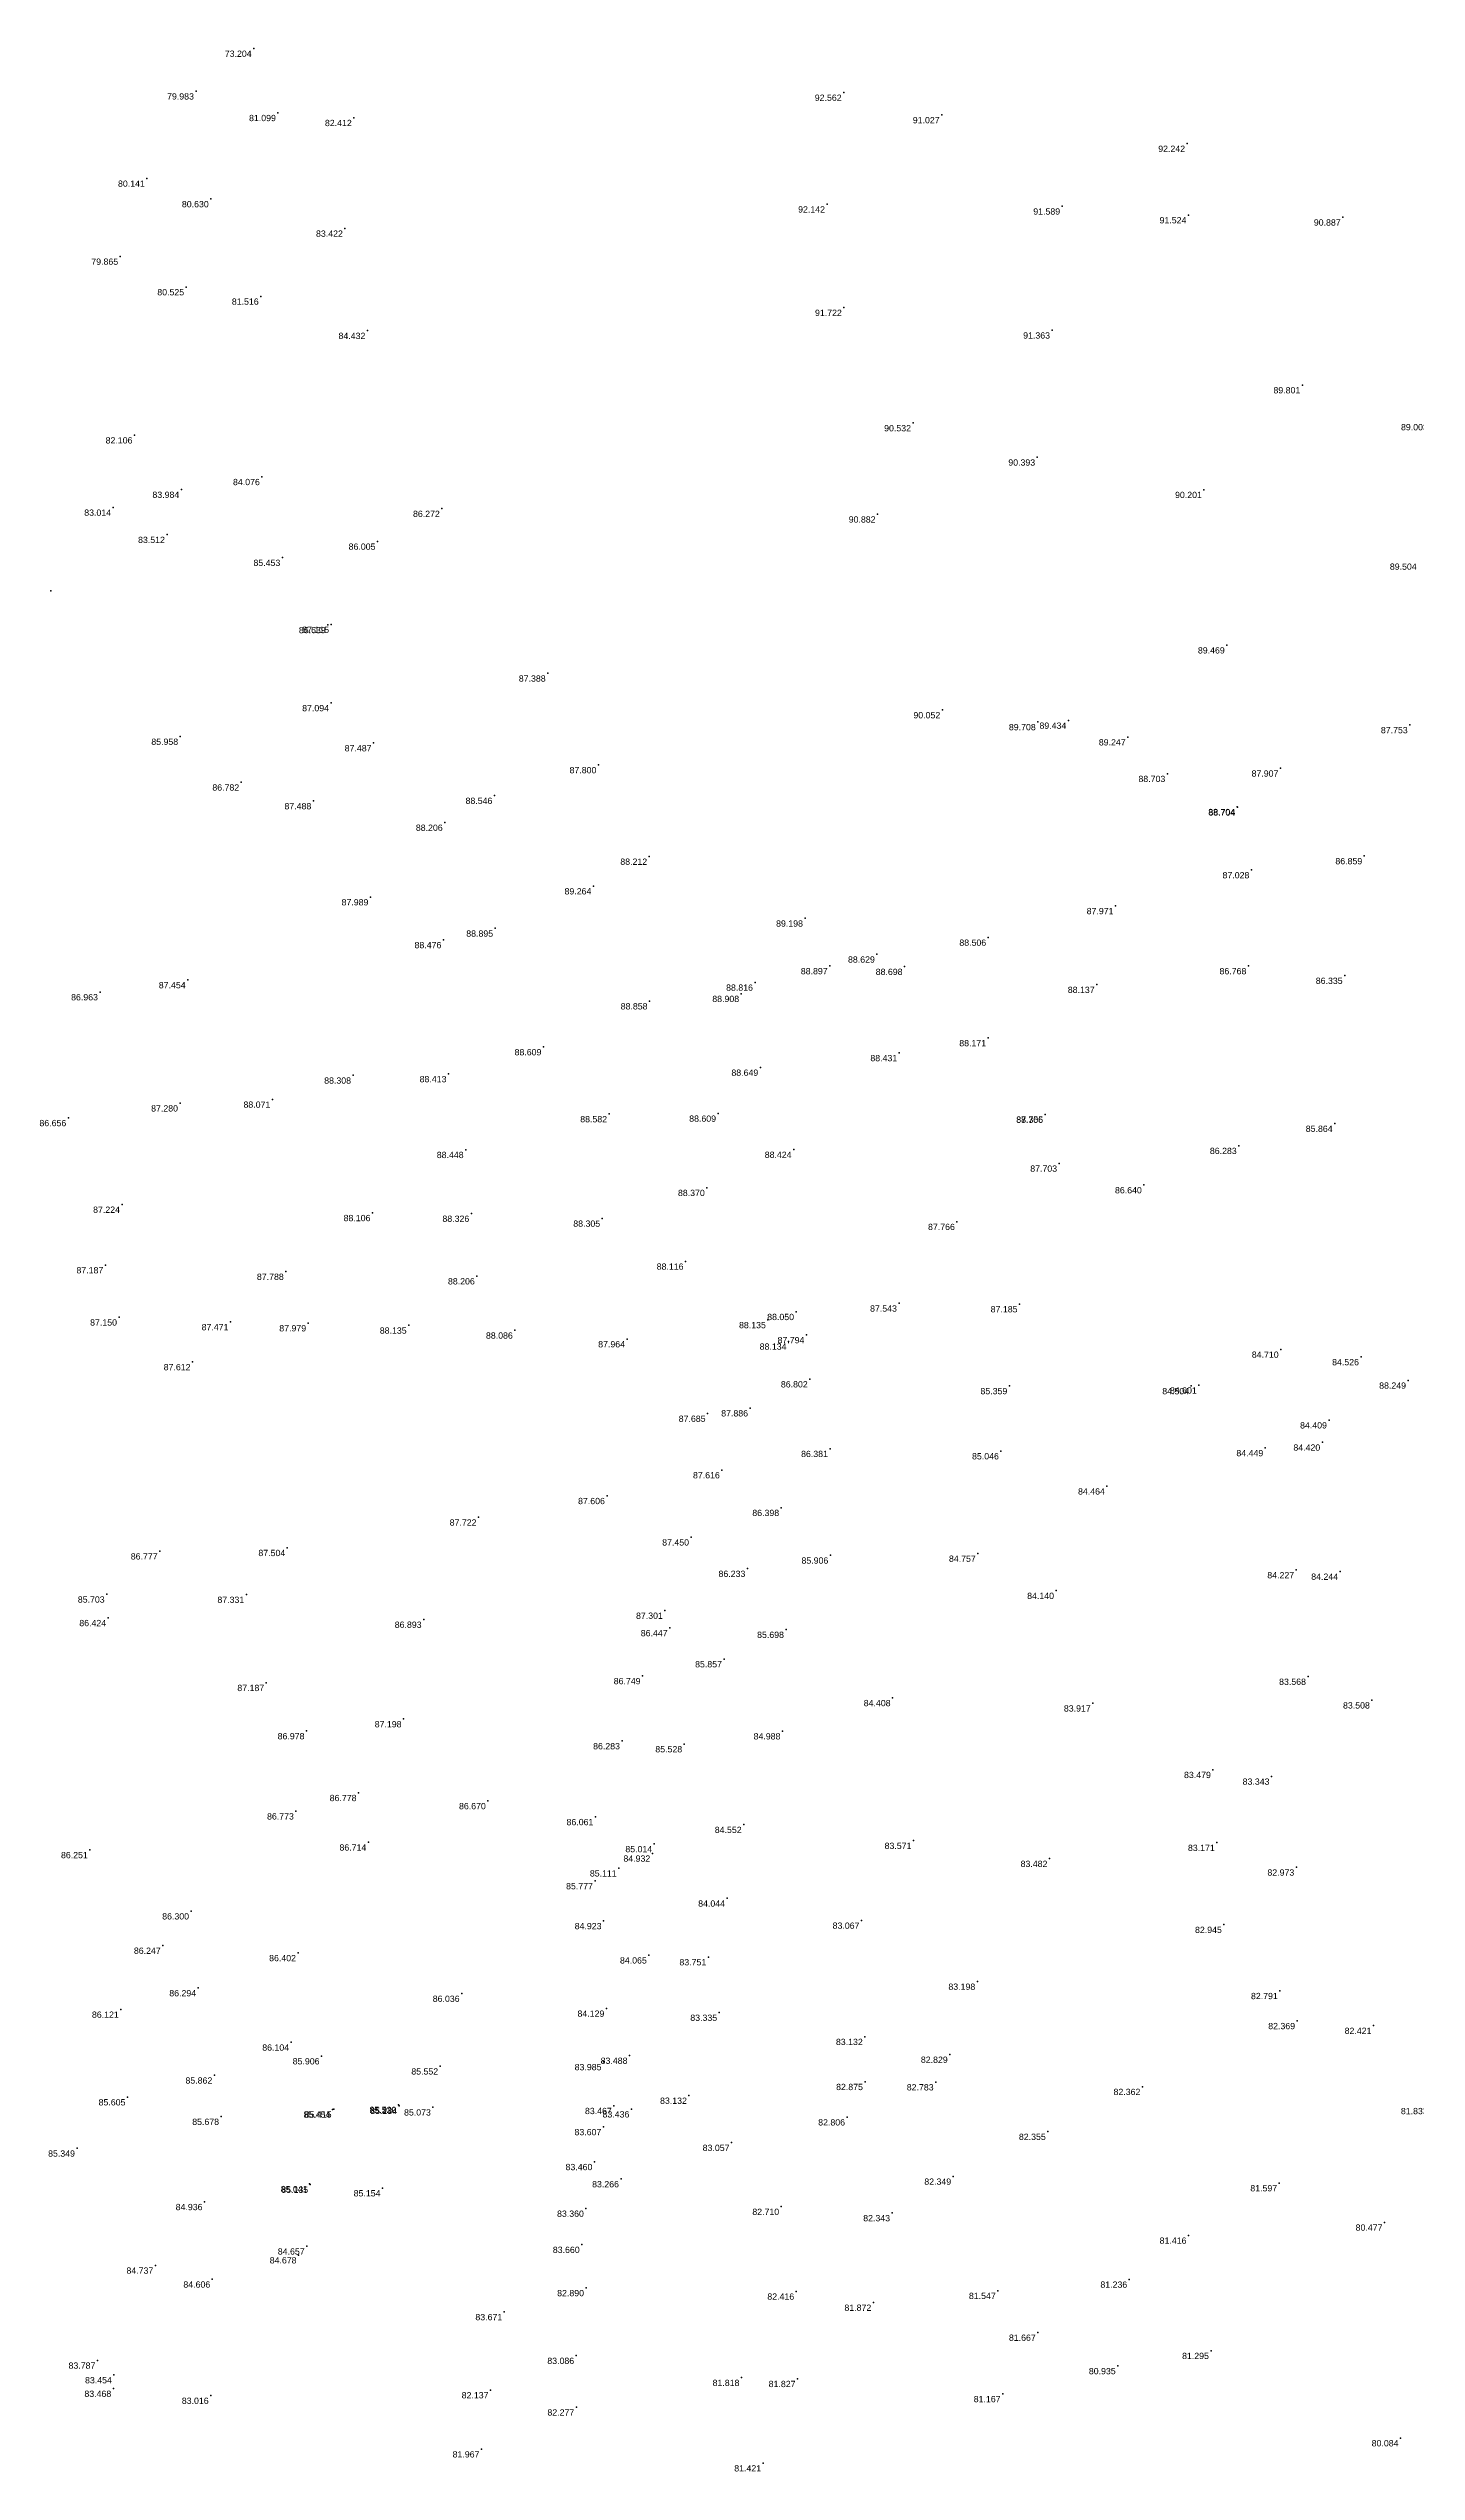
# Model space of a CAD drawing. Header units: millimetres. Extents: x 706139 to 707011, y 753722 to 954403.
# Drawn here: x 706385.6 to 706450.9, y 953823.7 to 953939.4 of the extents above; entities that cross this region are included whole.
import ezdxf
from ezdxf.enums import TextEntityAlignment as Align

# ---------------------------------------------------------------- set-up
doc = ezdxf.new("R2010")
doc.units = ezdxf.units.MM
doc.linetypes.add('SOLID_LINE', pattern=[0])
doc.layers.add('Height', color=7, linetype='Continuous')
doc.styles.get("Standard").update_dxf_attribs({"font": 'arial.ttf'})

msp = doc.modelspace()

# ---------------------------------------------------------------- linework, layer by layer
at = {"color": 0, "linetype": 'SOLID_LINE'}
for p in [(706395.3951, 953939.4272, 73.2043), (706395.3951, 953939.4272, 73.2043), (706395.3951, 953939.4272, 73.2043), (706392.6392, 953937.3884, 79.9834), (706392.6392, 953937.3884, 79.9834), (706392.6392, 953937.3884, 79.9834), (706423.5682, 953937.3256, 92.5619), (706423.5682, 953937.3256, 92.5619), (706423.5682, 953937.3256, 92.5619), (706396.5537, 953936.3557, 81.0988), (706396.5537, 953936.3557, 81.0988), (706396.5537, 953936.3557, 81.0988), (706400.1772, 953936.1182, 82.4124), (706400.1772, 953936.1182, 82.4124), (706400.1772, 953936.1182, 82.4124), (706428.2494, 953936.2542, 91.0272), (706439.9702, 953934.8888, 92.2421), (706439.9702, 953934.8888, 92.2421), (706439.9702, 953934.8888, 92.2421), (706390.2966, 953933.2212, 80.1411), (706390.2966, 953933.2212, 80.1411), (706390.2966, 953933.2212, 80.1411), (706393.3461, 953932.2421, 80.6301), (706393.3461, 953932.2421, 80.6301), (706393.3461, 953932.2421, 80.6301), (706422.774, 953931.991, 92.142), (706422.774, 953931.991, 92.142), (706399.752, 953930.835, 83.422), (706399.752, 953930.835, 83.422), (706434.0027, 953931.8925, 91.5889), (706440.0334, 953931.4741, 91.5242), (706447.3994, 953931.3672, 90.8873), (706389.0215, 953929.4964, 79.8653), (706389.0215, 953929.4964, 79.8653), (706389.0215, 953929.4964, 79.8653), (706392.1722, 953928.0364, 80.5251), (706392.1722, 953928.0364, 80.5251), (706392.1722, 953928.0364, 80.5251), (706395.7324, 953927.5896, 81.5158), (706395.7324, 953927.5896, 81.5158), (706395.7324, 953927.5896, 81.5158), (706423.579, 953927.056, 91.722), (706423.579, 953927.056, 91.722), (706400.826, 953925.952, 84.432), (706400.826, 953925.952, 84.432), (706433.52, 953925.973, 91.363), (706433.52, 953925.973, 91.363), (706445.4706, 953923.355, 89.8011), (706389.7039, 953920.9638, 82.1055), (706389.7039, 953920.9638, 82.1055), (706389.7039, 953920.9638, 82.1055), (706426.8811, 953921.5432, 90.532), (706432.8103, 953919.9073, 90.3933), (706391.9403, 953918.366, 83.9835), (706391.9403, 953918.366, 83.9835), (706391.9403, 953918.366, 83.9835), (706395.7872, 953918.974, 84.0757), (706395.7872, 953918.974, 84.0757), (706395.7872, 953918.974, 84.0757), (706440.7727, 953918.3571, 90.2014), (706388.6837, 953917.5114, 83.014), (706388.6837, 953917.5114, 83.014), (706388.6837, 953917.5114, 83.014), (706404.3824, 953917.4562, 86.272), (706425.19, 953917.187, 90.882), (706425.19, 953917.187, 90.882), (706391.2545, 953916.2112, 83.5117), (706391.2545, 953916.2112, 83.5117), (706391.2545, 953916.2112, 83.5117), (706401.3085, 953915.8884, 86.0046), (706396.764, 953915.1151, 85.4528), (706385.7127, 953913.5352, 83.0614), (706385.7127, 953913.5352, 83.0614), (706385.7127, 953913.5352, 83.0614), (706398.9335, 953911.9033, 86.6393), (706399.0934, 953911.9201, 87.1146), (706441.864, 953910.936, 89.469), (706441.864, 953910.936, 89.469), (706409.436, 953909.591, 87.388), (706409.436, 953909.591, 87.388), (706399.0901, 953908.1769, 87.0941), (706428.2797, 953907.8394, 90.0521), (706391.8865, 953906.5724, 85.9577), (706432.8382, 953907.2694, 89.7076), (706434.2972, 953907.3391, 89.4336), (706437.1325, 953906.5443, 89.2468), (706450.6016, 953907.1277, 87.753), (706401.1204, 953906.2619, 87.4875), (706394.8009, 953904.3879, 86.7825), (706411.859, 953905.217, 87.8), (706411.859, 953905.217, 87.8), (706439.0243, 953904.7965, 88.7028), (706444.4265, 953905.0559, 87.9073), (706398.2455, 953903.4949, 87.4884), (706406.8925, 953903.7525, 88.5462), (706442.3583, 953903.216, 88.7045), (706442.3583, 953903.216, 88.7045), (706442.3583, 953903.216, 88.7045), (706442.3672, 953903.1937, 88.7041), (706442.3672, 953903.1937, 88.7041), (706442.3672, 953903.1937, 88.7041), (706404.519, 953902.4666, 88.2064), (706414.283, 953900.844, 88.212), (706414.283, 953900.844, 88.212), (706448.4293, 953900.87, 86.8588), (706443.0401, 953900.1981, 87.0284), (706400.9713, 953898.9062, 87.9886), (706411.6186, 953899.4299, 89.2641), (706436.5519, 953898.4871, 87.9708), (706406.9258, 953897.4128, 88.8946), (706421.7217, 953897.8911, 89.198), (706421.7217, 953897.8911, 89.198), (706421.7217, 953897.8911, 89.198), (706404.4564, 953896.8622, 88.4759), (706425.1552, 953896.1728, 88.6285), (706430.4728, 953896.9774, 88.5056), (706422.9021, 953895.6171, 88.8969), (706426.4786, 953895.5838, 88.6982), (706442.8962, 953895.6161, 86.7681), (706447.493, 953895.1586, 86.3346), (706388.0565, 953894.3707, 86.9632), (706392.2441, 953894.9476, 87.4542), (706414.3012, 953893.938, 88.8581), (706418.6742, 953894.2916, 88.9083), (706419.3345, 953894.8304, 88.8156), (706435.6507, 953894.7247, 88.1373), (706409.2332, 953891.7467, 88.6091), (706430.4689, 953892.1795, 88.1715), (706400.1424, 953890.3935, 88.3081), (706404.6994, 953890.4624, 88.4134), (706419.5876, 953890.7691, 88.649), (706426.2242, 953891.4669, 88.431), (706396.288, 953889.2427, 88.0714), (706386.5441, 953888.364, 86.6555), (706391.8786, 953889.0645, 87.2802), (706412.369, 953888.549, 88.582), (706417.5722, 953888.5742, 88.6092), (706433.189, 953888.5297, 87.7551), (706433.189, 953888.5297, 87.7551), (706433.189, 953888.5297, 87.7551), (706433.1892, 953888.5226, 88.3056), (706433.1892, 953888.5226, 88.3056), (706433.1892, 953888.5226, 88.3056), (706447.0147, 953888.0909, 85.8641), (706442.436, 953887.0333, 86.283), (706405.518, 953886.84, 88.448), (706405.518, 953886.84, 88.448), (706421.1796, 953886.8489, 88.4239), (706433.8581, 953886.1891, 87.7026), (706417.0352, 953885.0268, 88.3701), (706437.9045, 953885.1556, 86.6404), (706389.108, 953884.226, 87.224), (706389.108, 953884.226, 87.224), (706401.069, 953883.828, 88.106), (706401.069, 953883.828, 88.106), (706405.788, 953883.795, 88.326), (706405.788, 953883.795, 88.326), (706412.037, 953883.56, 88.305), (706412.037, 953883.56, 88.305), (706428.9769, 953883.4041, 87.7658), (706388.311, 953881.334, 87.187), (706388.311, 953881.334, 87.187), (706416.0207, 953881.5092, 88.1157), (706396.929, 953881.024, 87.788), (706396.929, 953881.024, 87.788), (706406.052, 953880.806, 88.206), (706406.052, 953880.806, 88.206), (706388.9653, 953878.8414, 87.1499), (706421.2964, 953879.1039, 88.0502), (706426.2091, 953879.5078, 87.5427), (706431.9685, 953879.473, 87.1851), (706394.2889, 953878.6198, 87.4705), (706397.9972, 953878.564, 87.979), (706402.7973, 953878.4548, 88.1345), (706407.8669, 953878.218, 88.0864), (706413.2258, 953877.8003, 87.9643), (706419.9503, 953878.7161, 88.1348), (706420.9377, 953877.6901, 88.1336), (706421.791, 953877.9985, 87.7944), (706421.791, 953877.9985, 87.7944), (706421.791, 953877.9985, 87.7944), (706392.4775, 953876.7083, 87.6116), (706392.4775, 953876.7083, 87.6116), (706392.4775, 953876.7083, 87.6116), (706444.4388, 953877.3042, 84.7096), (706448.2731, 953876.9455, 84.5257), (706421.9497, 953875.8883, 86.8018), (706431.4805, 953875.563, 85.3589), (706440.1621, 953875.5597, 84.5043), (706440.5308, 953875.5955, 84.601), (706450.5201, 953875.8261, 88.2494), (706450.5201, 953875.8261, 88.2494), (706450.5201, 953875.8261, 88.2494), (706417.072, 953874.2448, 87.6846), (706419.1003, 953874.503, 87.8858), (706446.7432, 953873.9295, 84.4087), (706422.9149, 953872.5641, 86.3808), (706431.0783, 953872.4508, 85.0455), (706443.7018, 953872.6034, 84.449), (706446.424, 953872.8679, 84.4196), (706417.7524, 953871.545, 87.6161), (706436.1396, 953870.773, 84.4639), (706412.2651, 953870.3153, 87.606), (706420.5855, 953869.7472, 86.3977), (706406.1347, 953869.2882, 87.7221), (706390.9058, 953867.673, 86.777), (706397.0001, 953867.8345, 87.5042), (706416.2819, 953868.3388, 87.4502), (706422.9333, 953867.4728, 85.906), (706429.9753, 953867.5613, 84.7572), (706418.9722, 953866.8386, 86.2326), (706445.1785, 953866.7733, 84.2271), (706447.2762, 953866.7014, 84.2436), (706388.3765, 953865.6113, 85.7028), (706388.3765, 953865.6113, 85.7028), (706388.3765, 953865.6113, 85.7028), (706395.0425, 953865.5993, 87.3314), (706395.0425, 953865.5993, 87.3314), (706395.0425, 953865.5993, 87.3314), (706433.7107, 953865.7864, 84.1403), (706388.448, 953864.4883, 86.4235), (706403.511, 953864.409, 86.893), (706403.511, 953864.409, 86.893), (706415.0324, 953864.839, 87.3014), (706415.2604, 953864.0063, 86.4474), (706415.2604, 953864.0063, 86.4474), (706415.2604, 953864.0063, 86.4474), (706420.8151, 953863.9267, 85.6981), (706413.9676, 953861.7172, 86.7487), (706417.8541, 953862.5205, 85.8566), (706445.7421, 953861.6857, 83.5679), (706395.9954, 953861.3888, 87.1866), (706425.906, 953860.6673, 84.4082), (706435.4649, 953860.4114, 83.9171), (706448.7927, 953860.5566, 83.5084), (706402.5546, 953859.6564, 87.1975), (706397.9183, 953859.0856, 86.9777), (706412.9837, 953858.6069, 86.2826), (706415.9549, 953858.4622, 85.5277), (706420.6469, 953859.0785, 84.9881), (706441.2015, 953857.2344, 83.4793), (706444.0012, 953856.9147, 83.3434), (706400.4048, 953856.1339, 86.7785), (706406.579, 953855.747, 86.67), (706406.579, 953855.747, 86.67), (706397.4125, 953855.2568, 86.7735), (706411.714, 953854.9847, 86.0605), (706418.7938, 953854.6117, 84.5516), (706387.5728, 953853.4081, 86.2507), (706400.8716, 953853.7709, 86.714), (706414.5224, 953853.6944, 85.0145), (706426.9029, 953853.8494, 83.5713), (706441.3884, 953853.7533, 83.1711), (706412.8287, 953852.5345, 85.1108), (706414.4307, 953853.2414, 84.932), (706433.3972, 953852.988, 83.4818), (706445.1834, 953852.5757, 82.9732), (706411.693, 953851.9217, 85.777), (706411.693, 953851.9217, 85.777), (706411.693, 953851.9217, 85.777), (706418.0008, 953851.095, 84.0439), (706392.4058, 953850.483, 86.2999), (706412.1037, 953850.0179, 84.923), (706424.4203, 953850.038, 83.067), (706391.0543, 953848.842, 86.2474), (706441.7262, 953849.8366, 82.9447), (706397.513, 953848.49, 86.402), (706397.513, 953848.49, 86.402), (706414.2657, 953848.3795, 84.0653), (706417.1051, 953848.2909, 83.7515), (706392.7445, 953846.8126, 86.2942), (706405.3261, 953846.5481, 86.0359), (706429.9496, 953847.1236, 83.1979), (706444.3978, 953846.6779, 82.791), (706389.0509, 953845.7875, 86.1205), (706412.2375, 953845.836, 84.1289), (706417.6243, 953845.6414, 83.3346), (706445.2225, 953845.2441, 82.3693), (706397.1843, 953844.2173, 86.1037), (706424.5792, 953844.4863, 83.1322), (706448.8708, 953845.0163, 82.4205), (706398.6382, 953843.5612, 85.9058), (706404.3021, 953843.0792, 85.5524), (706412.1013, 953843.2849, 83.9854), (706413.3428, 953843.5878, 83.4877), (706428.635, 953843.6367, 82.8291), (706393.5168, 953842.645, 85.8625), (706424.5867, 953842.335, 82.8751), (706427.9621, 953842.3191, 82.7829), (706437.835, 953842.098, 82.362), (706437.835, 953842.098, 82.362), (706389.3689, 953841.6029, 85.6052), (706393.8399, 953840.673, 85.6782), (706399.1533, 953841.0168, 85.4545), (706399.2127, 953841.0206, 85.4152), (706402.3053, 953841.2293, 85.2301), (706402.3077, 953841.2395, 85.5291), (706402.3425, 953841.1908, 85.2343), (706403.9544, 953841.122, 85.0732), (706412.5942, 953841.1892, 83.4674), (706413.4321, 953841.028, 83.4362), (706416.18, 953841.6793, 83.1316), (706423.7317, 953840.6454, 82.8058), (706412.0948, 953840.1814, 83.6066), (706418.2148, 953839.4272, 83.0568), (706433.317, 953839.956, 82.355), (706433.317, 953839.956, 82.355), (706386.958, 953839.1558, 85.3486), (706411.6665, 953838.512, 83.4602), (706398.0659, 953837.4599, 85.0413), (706398.0946, 953837.4294, 85.1354), (706401.5494, 953837.2579, 85.1542), (706412.9354, 953837.6916, 83.2661), (706428.799, 953837.814, 82.349), (706428.799, 953837.814, 82.349), (706444.367, 953837.498, 81.597), (706444.367, 953837.498, 81.597), (706393.0496, 953836.6022, 84.9365), (706411.261, 953836.2844, 83.3601), (706420.5866, 953836.3754, 82.71), (706425.8815, 953836.0713, 82.3434), (706440.037, 953834.997, 81.416), (706440.037, 953834.997, 81.416), (706449.3949, 953835.6212, 80.4772), (706397.5409, 953834.0575, 84.6779), (706397.9272, 953834.4813, 84.6569), (706411.0603, 953834.5585, 83.6597), (706411.0603, 953834.5585, 83.6597), (706411.0603, 953834.5585, 83.6597), (706390.6982, 953833.5664, 84.737), (706393.4177, 953832.9024, 84.6059), (706411.2671, 953832.4922, 82.89), (706437.2072, 953832.896, 81.2363), (706407.3621, 953831.345, 83.6706), (706421.3038, 953832.3263, 82.416), (706424.9848, 953831.7951, 81.872), (706430.9292, 953832.3576, 81.5468), (706432.84, 953830.3626, 81.6672), (706387.9334, 953829.0297, 83.7867), (706410.7963, 953829.2583, 83.086), (706410.7963, 953829.2583, 83.086), (706410.7963, 953829.2583, 83.086), (706441.1081, 953829.4916, 81.2953), (706441.1081, 953829.4916, 81.2953), (706441.1081, 953829.4916, 81.2953), (706388.7218, 953828.3319, 83.4545), (706418.6891, 953828.2038, 81.8182), (706421.3676, 953828.1527, 81.8269), (706436.6565, 953828.7662, 80.9349), (706388.6921, 953827.685, 83.4675), (706393.3436, 953827.351, 83.0164), (706406.7071, 953827.6146, 82.1373), (706410.8017, 953826.7955, 82.2774), (706431.1597, 953827.4307, 81.167), (706406.2739, 953824.7925, 81.9672), (706450.161, 953825.321, 80.084), (706450.161, 953825.321, 80.084), (706419.7234, 953824.1255, 81.4207)]:
    msp.add_point(p, dxfattribs=at)

# ---------------------------------------------------------------- texts
at = {"layer": 'Height', "color": 4, "linetype": 'SOLID_LINE'}
for s, p in [('73.204', (706395.2951, 953939.3272, 73.2043)), ('73.204', (706395.2951, 953939.3272, 73.2043)), ('73.204', (706395.2951, 953939.3272, 73.2043)), ('79.983', (706392.5392, 953937.2884, 79.9834)), ('79.983', (706392.5392, 953937.2884, 79.9834)), ('79.983', (706392.5392, 953937.2884, 79.9834)), ('92.562', (706423.4682, 953937.2256, 92.5619)), ('92.562', (706423.4682, 953937.2256, 92.5619)), ('92.562', (706423.4682, 953937.2256, 92.5619)), ('81.099', (706396.4537, 953936.2557, 81.0988)), ('81.099', (706396.4537, 953936.2557, 81.0988)), ('81.099', (706396.4537, 953936.2557, 81.0988)), ('82.412', (706400.0772, 953936.0182, 82.4124)), ('82.412', (706400.0772, 953936.0182, 82.4124)), ('82.412', (706400.0772, 953936.0182, 82.4124)), ('91.027', (706428.1494, 953936.1542, 91.0272)), ('92.242', (706439.8702, 953934.7888, 92.2421)), ('92.242', (706439.8702, 953934.7888, 92.2421)), ('92.242', (706439.8702, 953934.7888, 92.2421)), ('80.141', (706390.1966, 953933.1212, 80.1411)), ('80.141', (706390.1966, 953933.1212, 80.1411)), ('80.141', (706390.1966, 953933.1212, 80.1411)), ('80.630', (706393.2461, 953932.1421, 80.6301)), ('80.630', (706393.2461, 953932.1421, 80.6301)), ('80.630', (706393.2461, 953932.1421, 80.6301)), ('92.142', (706422.674, 953931.891, 92.142)), ('92.142', (706422.674, 953931.891, 92.142)), ('91.589', (706433.9027, 953931.7925, 91.5889)), ('91.524', (706439.9334, 953931.3741, 91.5242)), ('90.887', (706447.2994, 953931.2672, 90.8873)), ('83.422', (706399.652, 953930.735, 83.422)), ('83.422', (706399.652, 953930.735, 83.422)), ('79.865', (706388.9215, 953929.3964, 79.8653)), ('79.865', (706388.9215, 953929.3964, 79.8653)), ('79.865', (706388.9215, 953929.3964, 79.8653)), ('80.525', (706392.0722, 953927.9364, 80.5251)), ('80.525', (706392.0722, 953927.9364, 80.5251)), ('80.525', (706392.0722, 953927.9364, 80.5251)), ('81.516', (706395.6324, 953927.4896, 81.5158)), ('81.516', (706395.6324, 953927.4896, 81.5158)), ('81.516', (706395.6324, 953927.4896, 81.5158)), ('91.722', (706423.479, 953926.956, 91.722)), ('91.722', (706423.479, 953926.956, 91.722)), ('84.432', (706400.726, 953925.852, 84.432)), ('84.432', (706400.726, 953925.852, 84.432)), ('91.363', (706433.42, 953925.873, 91.363)), ('91.363', (706433.42, 953925.873, 91.363)), ('89.801', (706445.3706, 953923.255, 89.8011)), ('82.106', (706389.6039, 953920.8638, 82.1055)), ('82.106', (706389.6039, 953920.8638, 82.1055)), ('82.106', (706389.6039, 953920.8638, 82.1055)), ('90.532', (706426.7811, 953921.4432, 90.532)), ('89.003', (706451.4613, 953921.4947, 89.0034)), ('90.393', (706432.7103, 953919.8073, 90.3933)), ('83.984', (706391.8403, 953918.266, 83.9835)), ('83.984', (706391.8403, 953918.266, 83.9835)), ('83.984', (706391.8403, 953918.266, 83.9835)), ('84.076', (706395.6872, 953918.874, 84.0757)), ('84.076', (706395.6872, 953918.874, 84.0757)), ('84.076', (706395.6872, 953918.874, 84.0757)), ('90.201', (706440.6727, 953918.2571, 90.2014)), ('83.014', (706388.5837, 953917.4114, 83.014)), ('83.014', (706388.5837, 953917.4114, 83.014)), ('83.014', (706388.5837, 953917.4114, 83.014)), ('86.272', (706404.2824, 953917.3562, 86.272)), ('90.882', (706425.09, 953917.087, 90.882)), ('90.882', (706425.09, 953917.087, 90.882)), ('83.512', (706391.1545, 953916.1112, 83.5117)), ('83.512', (706391.1545, 953916.1112, 83.5117)), ('83.512', (706391.1545, 953916.1112, 83.5117)), ('86.005', (706401.2085, 953915.7884, 86.0046)), ('85.453', (706396.664, 953915.0151, 85.4528)), ('89.504', (706450.93, 953914.833, 89.504)), ('89.504', (706450.93, 953914.833, 89.504)), ('86.639', (706398.8335, 953911.8033, 86.6393)), ('87.115', (706398.9934, 953911.8201, 87.1146)), ('89.469', (706441.764, 953910.836, 89.469)), ('89.469', (706441.764, 953910.836, 89.469)), ('87.388', (706409.336, 953909.491, 87.388)), ('87.388', (706409.336, 953909.491, 87.388)), ('87.094', (706398.9901, 953908.0769, 87.0941)), ('90.052', (706428.1797, 953907.7394, 90.0521)), ('89.708', (706432.7382, 953907.1694, 89.7076)), ('89.434', (706434.1972, 953907.2391, 89.4336)), ('87.753', (706450.5016, 953907.0277, 87.753)), ('85.958', (706391.7865, 953906.4724, 85.9577)), ('87.487', (706401.0204, 953906.1619, 87.4875)), ('89.247', (706437.0325, 953906.4443, 89.2468)), ('86.782', (706394.7009, 953904.2879, 86.7825)), ('87.800', (706411.759, 953905.117, 87.8)), ('87.800', (706411.759, 953905.117, 87.8)), ('88.703', (706438.9243, 953904.6965, 88.7028)), ('87.907', (706444.3265, 953904.9559, 87.9073)), ('87.488', (706398.1455, 953903.3949, 87.4884)), ('88.546', (706406.7925, 953903.6525, 88.5462)), ('88.704', (706442.2583, 953903.116, 88.7045)), ('88.704', (706442.2583, 953903.116, 88.7045)), ('88.704', (706442.2583, 953903.116, 88.7045)), ('88.704', (706442.2672, 953903.0937, 88.7041)), ('88.704', (706442.2672, 953903.0937, 88.7041)), ('88.704', (706442.2672, 953903.0937, 88.7041)), ('88.206', (706404.419, 953902.3666, 88.2064)), ('88.212', (706414.183, 953900.744, 88.212)), ('88.212', (706414.183, 953900.744, 88.212)), ('86.859', (706448.3293, 953900.77, 86.8588)), ('87.028', (706442.9401, 953900.0981, 87.0284)), ('87.989', (706400.8713, 953898.8062, 87.9886)), ('89.264', (706411.5186, 953899.3299, 89.2641)), ('88.895', (706406.8258, 953897.3128, 88.8946)), ('89.198', (706421.6217, 953897.7911, 89.198)), ('89.198', (706421.6217, 953897.7911, 89.198)), ('89.198', (706421.6217, 953897.7911, 89.198)), ('87.971', (706436.4519, 953898.3871, 87.9708)), ('88.476', (706404.3564, 953896.7622, 88.4759)), ('88.506', (706430.3728, 953896.8774, 88.5056)), ('88.897', (706422.8021, 953895.5171, 88.8969)), ('88.629', (706425.0552, 953896.0728, 88.6285)), ('88.698', (706426.3786, 953895.4838, 88.6982)), ('86.768', (706442.7962, 953895.5161, 86.7681)), ('86.335', (706447.393, 953895.0586, 86.3346)), ('86.963', (706387.9565, 953894.2707, 86.9632)), ('87.454', (706392.1441, 953894.8476, 87.4542)), ('88.858', (706414.2012, 953893.838, 88.8581)), ('88.908', (706418.5742, 953894.1916, 88.9083)), ('88.816', (706419.2345, 953894.7304, 88.8156)), ('88.137', (706435.5507, 953894.6247, 88.1373)), ('88.609', (706409.1332, 953891.6467, 88.6091)), ('88.171', (706430.3689, 953892.0795, 88.1715)), ('88.413', (706404.5994, 953890.3624, 88.4134)), ('88.649', (706419.4876, 953890.6691, 88.649)), ('88.431', (706426.1242, 953891.3669, 88.431)), ('88.308', (706400.0424, 953890.2935, 88.3081)), ('86.656', (706386.4441, 953888.264, 86.6555)), ('87.280', (706391.7786, 953888.9645, 87.2802)), ('88.071', (706396.188, 953889.1427, 88.0714)), ('88.582', (706412.269, 953888.449, 88.582)), ('88.609', (706417.4722, 953888.4742, 88.6092)), ('87.755', (706433.089, 953888.4297, 87.7551)), ('87.755', (706433.089, 953888.4297, 87.7551)), ('87.755', (706433.089, 953888.4297, 87.7551)), ('88.306', (706433.0892, 953888.4226, 88.3056)), ('88.306', (706433.0892, 953888.4226, 88.3056)), ('88.306', (706433.0892, 953888.4226, 88.3056)), ('86.283', (706442.336, 953886.9333, 86.283)), ('85.864', (706446.9147, 953887.9909, 85.8641)), ('88.448', (706405.418, 953886.74, 88.448)), ('88.448', (706405.418, 953886.74, 88.448)), ('88.424', (706421.0796, 953886.7489, 88.4239)), ('87.703', (706433.7581, 953886.0891, 87.7026)), ('88.370', (706416.9352, 953884.9268, 88.3701)), ('86.640', (706437.8045, 953885.0556, 86.6404)), ('87.224', (706389.008, 953884.126, 87.224)), ('87.224', (706389.008, 953884.126, 87.224)), ('88.106', (706400.969, 953883.728, 88.106)), ('88.106', (706400.969, 953883.728, 88.106)), ('88.326', (706405.688, 953883.695, 88.326)), ('88.326', (706405.688, 953883.695, 88.326)), ('88.305', (706411.937, 953883.46, 88.305)), ('88.305', (706411.937, 953883.46, 88.305)), ('87.766', (706428.8769, 953883.3041, 87.7658)), ('87.187', (706388.211, 953881.234, 87.187)), ('87.187', (706388.211, 953881.234, 87.187)), ('88.116', (706415.9207, 953881.4092, 88.1157)), ('87.788', (706396.829, 953880.924, 87.788)), ('87.788', (706396.829, 953880.924, 87.788)), ('88.206', (706405.952, 953880.706, 88.206)), ('88.206', (706405.952, 953880.706, 88.206)), ('88.050', (706421.1964, 953879.0039, 88.0502)), ('87.543', (706426.1091, 953879.4078, 87.5427)), ('87.185', (706431.8685, 953879.373, 87.1851)), ('87.150', (706388.8653, 953878.7414, 87.1499)), ('87.471', (706394.1889, 953878.5198, 87.4705)), ('87.979', (706397.8972, 953878.464, 87.979)), ('88.135', (706402.6973, 953878.3548, 88.1345)), ('88.086', (706407.7669, 953878.118, 88.0864)), ('87.964', (706413.1258, 953877.7003, 87.9643)), ('88.135', (706419.8503, 953878.6161, 88.1348)), ('87.794', (706421.691, 953877.8985, 87.7944)), ('87.794', (706421.691, 953877.8985, 87.7944)), ('87.794', (706421.691, 953877.8985, 87.7944)), ('87.612', (706392.3775, 953876.6083, 87.6116)), ('87.612', (706392.3775, 953876.6083, 87.6116)), ('87.612', (706392.3775, 953876.6083, 87.6116)), ('88.134', (706420.8377, 953877.5901, 88.1336)), ('84.710', (706444.3388, 953877.2042, 84.7096)), ('84.526', (706448.1731, 953876.8455, 84.5257)), ('86.802', (706421.8497, 953875.7883, 86.8018)), ('85.359', (706431.3805, 953875.463, 85.3589)), ('84.504', (706440.0621, 953875.4597, 84.5043)), ('84.601', (706440.4308, 953875.4955, 84.601)), ('88.249', (706450.4201, 953875.7261, 88.2494)), ('88.249', (706450.4201, 953875.7261, 88.2494)), ('88.249', (706450.4201, 953875.7261, 88.2494)), ('87.685', (706416.972, 953874.1448, 87.6846)), ('87.886', (706419.0003, 953874.403, 87.8858)), ('84.409', (706446.6432, 953873.8295, 84.4087)), ('86.381', (706422.8149, 953872.4641, 86.3808)), ('85.046', (706430.9783, 953872.3508, 85.0455)), ('84.449', (706443.6018, 953872.5034, 84.449)), ('84.420', (706446.324, 953872.7679, 84.4196)), ('87.616', (706417.6524, 953871.445, 87.6161)), ('84.464', (706436.0396, 953870.673, 84.4639)), ('87.606', (706412.1651, 953870.2153, 87.606)), ('86.398', (706420.4855, 953869.6472, 86.3977)), ('87.722', (706406.0347, 953869.1882, 87.7221)), ('86.777', (706390.8058, 953867.573, 86.777)), ('87.504', (706396.9001, 953867.7345, 87.5042)), ('87.450', (706416.1819, 953868.2388, 87.4502)), ('85.906', (706422.8333, 953867.3728, 85.906)), ('84.757', (706429.8753, 953867.4613, 84.7572)), ('86.233', (706418.8722, 953866.7386, 86.2326)), ('84.227', (706445.0785, 953866.6733, 84.2271)), ('84.244', (706447.1762, 953866.6014, 84.2436)), ('85.703', (706388.2765, 953865.5113, 85.7028)), ('85.703', (706388.2765, 953865.5113, 85.7028)), ('85.703', (706388.2765, 953865.5113, 85.7028)), ('87.331', (706394.9425, 953865.4993, 87.3314)), ('87.331', (706394.9425, 953865.4993, 87.3314)), ('87.331', (706394.9425, 953865.4993, 87.3314)), ('84.140', (706433.6107, 953865.6864, 84.1403)), ('86.424', (706388.348, 953864.3883, 86.4235)), ('86.893', (706403.411, 953864.309, 86.893)), ('86.893', (706403.411, 953864.309, 86.893)), ('87.301', (706414.9324, 953864.739, 87.3014)), ('86.447', (706415.1604, 953863.9063, 86.4474)), ('86.447', (706415.1604, 953863.9063, 86.4474)), ('86.447', (706415.1604, 953863.9063, 86.4474)), ('85.698', (706420.7151, 953863.8267, 85.6981)), ('86.749', (706413.8676, 953861.6172, 86.7487)), ('85.857', (706417.7541, 953862.4205, 85.8566)), ('83.568', (706445.6421, 953861.5857, 83.5679)), ('87.187', (706395.8954, 953861.2888, 87.1866)), ('84.408', (706425.806, 953860.5673, 84.4082)), ('83.917', (706435.3649, 953860.3114, 83.9171)), ('83.508', (706448.6927, 953860.4566, 83.5084)), ('87.198', (706402.4546, 953859.5564, 87.1975)), ('86.978', (706397.8183, 953858.9856, 86.9777)), ('86.283', (706412.8837, 953858.5069, 86.2826)), ('85.528', (706415.8549, 953858.3622, 85.5277)), ('84.988', (706420.5469, 953858.9785, 84.9881)), ('83.479', (706441.1015, 953857.1344, 83.4793)), ('83.343', (706443.9012, 953856.8147, 83.3434)), ('86.778', (706400.3048, 953856.0339, 86.7785)), ('86.670', (706406.479, 953855.647, 86.67)), ('86.670', (706406.479, 953855.647, 86.67)), ('86.773', (706397.3125, 953855.1568, 86.7735)), ('86.061', (706411.614, 953854.8847, 86.0605)), ('84.552', (706418.6938, 953854.5117, 84.5516)), ('86.251', (706387.4728, 953853.3081, 86.2507)), ('86.714', (706400.7716, 953853.6709, 86.714)), ('85.014', (706414.4224, 953853.5944, 85.0145)), ('83.571', (706426.8029, 953853.7494, 83.5713)), ('83.171', (706441.2884, 953853.6533, 83.1711)), ('85.111', (706412.7287, 953852.4345, 85.1108)), ('84.932', (706414.3307, 953853.1414, 84.932)), ('83.482', (706433.2972, 953852.888, 83.4818)), ('82.973', (706445.0834, 953852.4757, 82.9732)), ('85.777', (706411.593, 953851.8217, 85.777)), ('85.777', (706411.593, 953851.8217, 85.777)), ('85.777', (706411.593, 953851.8217, 85.777)), ('84.044', (706417.9008, 953850.995, 84.0439)), ('86.300', (706392.3058, 953850.383, 86.2999)), ('84.923', (706412.0037, 953849.9179, 84.923)), ('83.067', (706424.3203, 953849.938, 83.067)), ('86.247', (706390.9543, 953848.742, 86.2474)), ('82.945', (706441.6262, 953849.7366, 82.9447)), ('86.402', (706397.413, 953848.39, 86.402)), ('86.402', (706397.413, 953848.39, 86.402)), ('84.065', (706414.1657, 953848.2795, 84.0653)), ('83.751', (706417.0051, 953848.1909, 83.7515)), ('86.294', (706392.6445, 953846.7126, 86.2942)), ('86.036', (706405.2261, 953846.4481, 86.0359)), ('83.198', (706429.8496, 953847.0236, 83.1979)), ('82.791', (706444.2978, 953846.5779, 82.791)), ('86.121', (706388.9509, 953845.6875, 86.1205)), ('84.129', (706412.1375, 953845.736, 84.1289)), ('83.335', (706417.5243, 953845.5414, 83.3346)), ('86.104', (706397.0843, 953844.1173, 86.1037)), ('83.132', (706424.4792, 953844.3863, 83.1322)), ('82.369', (706445.1225, 953845.1441, 82.3693)), ('82.421', (706448.7708, 953844.9163, 82.4205)), ('85.906', (706398.5382, 953843.4612, 85.9058)), ('85.552', (706404.2021, 953842.9792, 85.5524)), ('83.985', (706412.0013, 953843.1849, 83.9854)), ('83.488', (706413.2428, 953843.4878, 83.4877)), ('82.829', (706428.535, 953843.5367, 82.8291)), ('85.862', (706393.4168, 953842.545, 85.8625)), ('82.875', (706424.4867, 953842.235, 82.8751)), ('82.783', (706427.8621, 953842.2191, 82.7829)), ('82.362', (706437.735, 953841.998, 82.362)), ('82.362', (706437.735, 953841.998, 82.362)), ('85.605', (706389.2689, 953841.5029, 85.6052)), ('85.454', (706399.0533, 953840.9168, 85.4545)), ('85.415', (706399.1127, 953840.9206, 85.4152)), ('85.230', (706402.2053, 953841.1293, 85.2301)), ('85.529', (706402.2077, 953841.1395, 85.5291)), ('85.234', (706402.2425, 953841.0908, 85.2343)), ('85.073', (706403.8544, 953841.022, 85.0732)), ('83.467', (706412.4942, 953841.0892, 83.4674)), ('83.436', (706413.3321, 953840.928, 83.4362)), ('83.132', (706416.08, 953841.5793, 83.1316)), ('81.833', (706451.4564, 953841.0852, 81.8333)), ('85.678', (706393.7399, 953840.573, 85.6782)), ('83.607', (706411.9948, 953840.0814, 83.6066)), ('82.806', (706423.6317, 953840.5454, 82.8058)), ('82.355', (706433.217, 953839.856, 82.355)), ('82.355', (706433.217, 953839.856, 82.355)), ('85.349', (706386.858, 953839.0558, 85.3486)), ('83.460', (706411.5665, 953838.412, 83.4602)), ('83.057', (706418.1148, 953839.3272, 83.0568)), ('85.041', (706397.9659, 953837.3599, 85.0413)), ('85.135', (706397.9946, 953837.3294, 85.1354)), ('85.154', (706401.4494, 953837.1579, 85.1542)), ('83.266', (706412.8354, 953837.5916, 83.2661)), ('82.349', (706428.699, 953837.714, 82.349)), ('82.349', (706428.699, 953837.714, 82.349)), ('81.597', (706444.267, 953837.398, 81.597)), ('81.597', (706444.267, 953837.398, 81.597)), ('84.936', (706392.9496, 953836.5022, 84.9365)), ('83.360', (706411.161, 953836.1844, 83.3601)), ('82.710', (706420.4866, 953836.2754, 82.71)), ('82.343', (706425.7815, 953835.9713, 82.3434)), ('81.416', (706439.937, 953834.897, 81.416)), ('81.416', (706439.937, 953834.897, 81.416)), ('80.477', (706449.2949, 953835.5212, 80.4772)), ('84.678', (706397.4409, 953833.9575, 84.6779)), ('84.657', (706397.8272, 953834.3813, 84.6569)), ('83.660', (706410.9603, 953834.4585, 83.6597)), ('83.660', (706410.9603, 953834.4585, 83.6597)), ('83.660', (706410.9603, 953834.4585, 83.6597)), ('84.737', (706390.5982, 953833.4664, 84.737)), ('84.606', (706393.3177, 953832.8024, 84.6059)), ('81.236', (706437.1072, 953832.796, 81.2363)), ('82.890', (706411.1671, 953832.3922, 82.89)), ('82.416', (706421.2038, 953832.2263, 82.416)), ('81.872', (706424.8848, 953831.6951, 81.872)), ('81.547', (706430.8292, 953832.2576, 81.5468)), ('83.671', (706407.2621, 953831.245, 83.6706)), ('81.667', (706432.74, 953830.2626, 81.6672)), ('83.086', (706410.6963, 953829.1583, 83.086)), ('83.086', (706410.6963, 953829.1583, 83.086)), ('83.086', (706410.6963, 953829.1583, 83.086)), ('81.295', (706441.0081, 953829.3916, 81.2953)), ('81.295', (706441.0081, 953829.3916, 81.2953)), ('81.295', (706441.0081, 953829.3916, 81.2953)), ('83.787', (706387.8334, 953828.9297, 83.7867)), ('83.454', (706388.6218, 953828.2319, 83.4545)), ('81.818', (706418.5891, 953828.1038, 81.8182)), ('81.827', (706421.2676, 953828.0527, 81.8269)), ('80.935', (706436.5565, 953828.6662, 80.9349)), ('83.468', (706388.5921, 953827.585, 83.4675)), ('83.016', (706393.2436, 953827.251, 83.0164)), ('82.137', (706406.6071, 953827.5146, 82.1373)), ('82.277', (706410.7017, 953826.6955, 82.2774)), ('81.167', (706431.0597, 953827.3307, 81.167)), ('81.967', (706406.1739, 953824.6925, 81.9672)), ('80.084', (706450.061, 953825.221, 80.084)), ('80.084', (706450.061, 953825.221, 80.084)), ('81.421', (706419.6234, 953824.0255, 81.4207))]:
    msp.add_text(s, height=0.3, dxfattribs=at).set_placement(p, align=Align.TOP_RIGHT)

doc.saveas('drawing.dxf')
